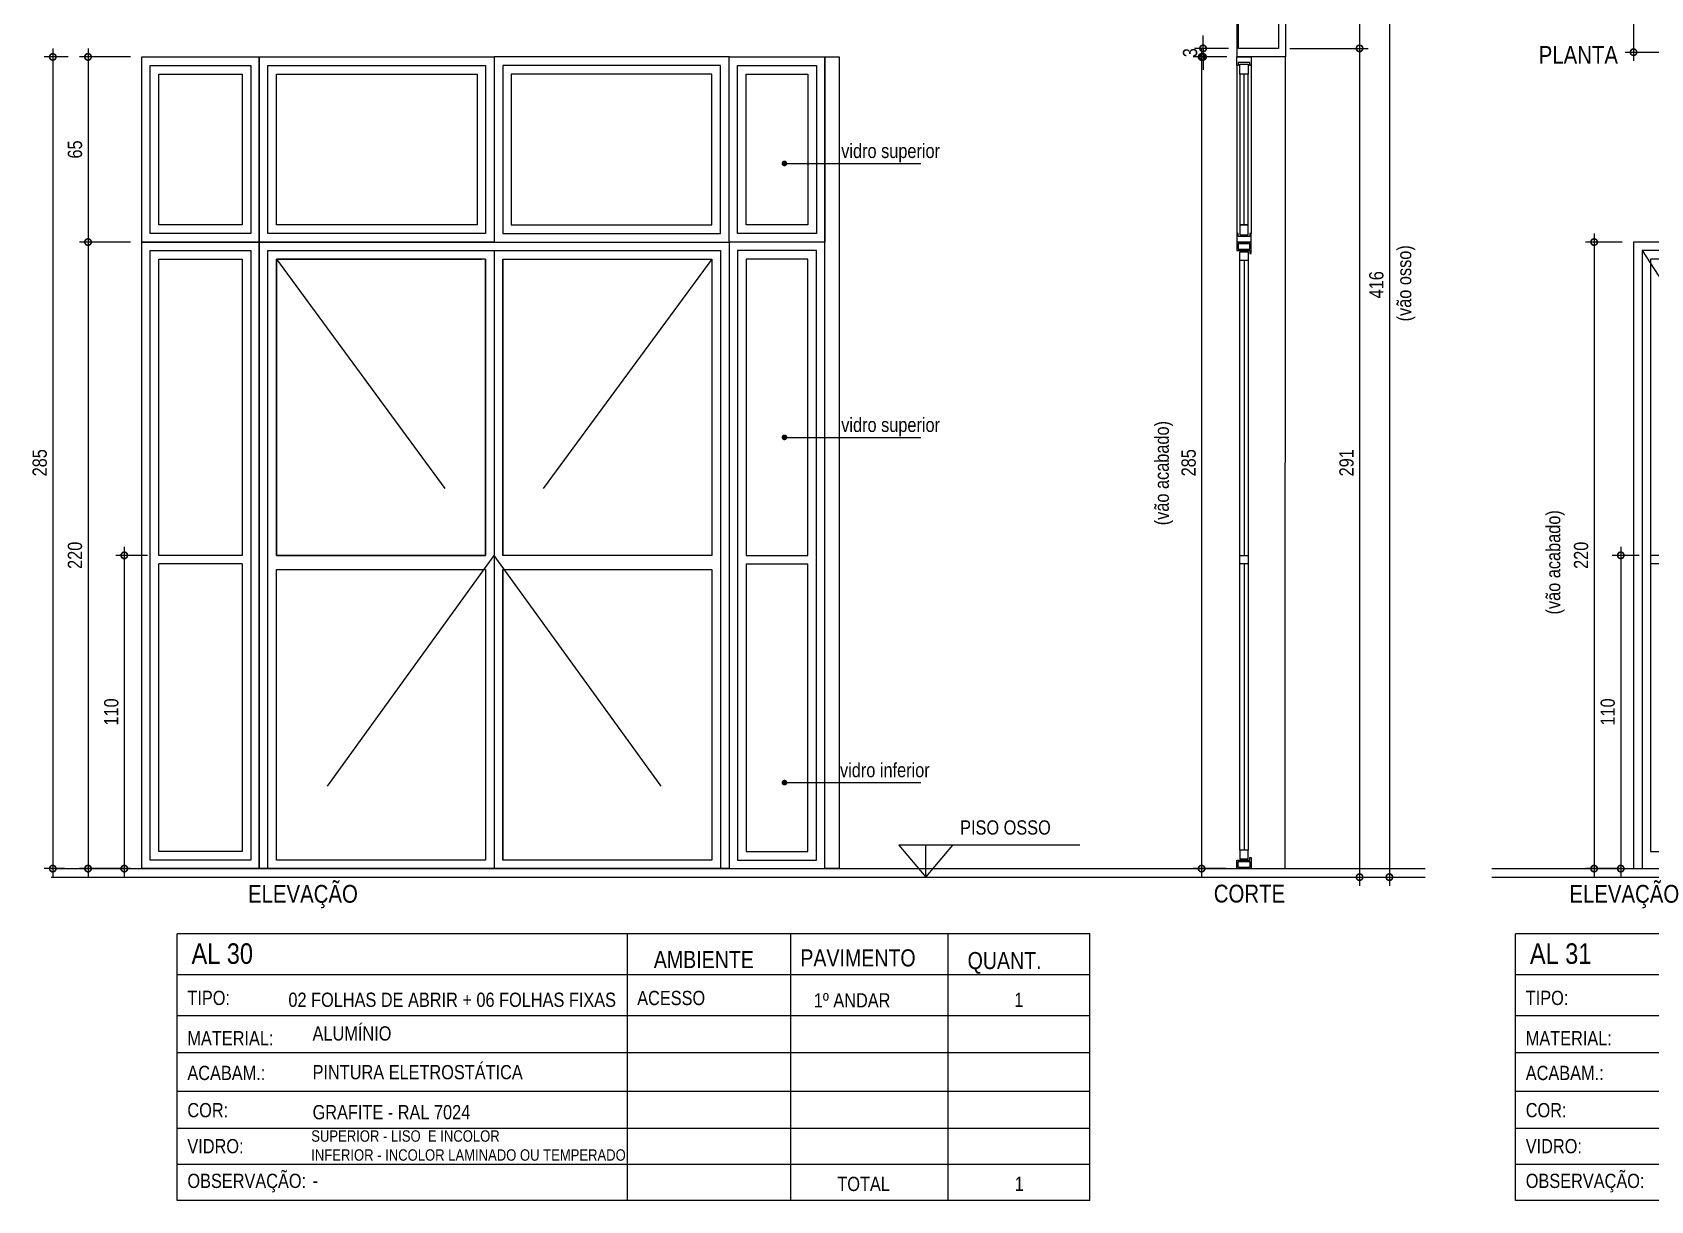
# Model space of a CAD drawing. Header units: metres. Extents: x -0.2 to 51.6, y -20.8 to 5.5.
# Drawn here: x 26.99 to 32.67, y -13.7 to -9.6 of the extents above; entities that cross this region are included whole.
import ezdxf

# ---------------------------------------------------------------- set-up
doc = ezdxf.new("R2010")
doc.units = ezdxf.units.M
doc.linetypes.add('DASHEDX2', pattern=[1.5, 1, -0.5])
for name, color, linetype in [('AR-CAIXILHO', 1, 'Continuous'), ('ARQ-ALV ACAB', 4, 'Continuous'), ('ARQ-ALV OSSO', 5, 'Continuous'), ('ARQ-AUX', 7, 'Continuous'), ('ARQ-AUX1', 1, 'Continuous'), ('ARQ-CAX', 1, 'Continuous'), ('ARQ-CAX @ 1', 1, 'Continuous'), ('ARQ-DIM', 2, 'Continuous'), ('ARQ-ENCH', 1, 'Continuous'), ('ARQ-PRJ', 7, 'DASHEDX2'), ('ARQ-SIM', 1, 'Continuous'), ('ARQ-TXT', 2, 'Continuous'), ('ARQ-TXT01', 2, 'Continuous'), ('ES-CORTE', 2, 'Continuous')]:
    doc.layers.add(name, color=color, linetype=linetype)
doc.styles.add('Adesa', font='ARIALN.TTF')
doc.styles.add('ROMANS', font='romans', dxfattribs={"height": 0.2})
doc.dimstyles.new('1-25ARQ', dxfattribs={"dimscale": 0.25, "dimtxt": 0.2, "dimasz": 0.08, "dimexe": 0.16, "dimexo": 0.1, "dimgap": 0.1, "dimtad": 1, "dimzin": 4, "dimdsep": 46, "dimtxsty": 'ROMANS', "dimblk": 'DOT', "dimcen": 0.1, "dimclrd": 1, "dimclre": 1, "dimclrt": 3, "dimadec": 0, "dimazin": 0, "dimtfac": 1, "dimtix": 1, "dimtmove": 2, "dimatfit": 3, "dimldrblk": 'DOT', "dimfxl": 1, "dimtolj": 1, "dimtzin": 4, "dimlwd": -1, "dimlwe": -1, "dimarcsym": 0})
doc.dimstyles.new('ADESA 1-0025', dxfattribs={"dimtxt": 0.05, "dimasz": 0.045, "dimexe": 0.03, "dimexo": 0.04, "dimgap": 0.02, "dimtad": 1, "dimtoh": 1, "dimdec": 0, "dimlfac": 100, "dimzin": 4, "dimtxsty": 'Adesa', "dimblk": 'DOTSMALL', "dimcen": 1, "dimdle": 0.03, "dimclrd": 1, "dimclre": 1, "dimclrt": 256, "dimazin": 1, "dimtm": 1e-09, "dimtfac": 1, "dimtdec": 0, "dimtix": 1, "dimtmove": 2, "dimatfit": 0, "dimldrblk": 'DOTSMALL', "dimfxl": 0.8, "dimtvp": 2, "dimtolj": 1, "dimtzin": 0, "dimarcsym": 0})

# ---------------------------------------------------------------- blocks, each defined once
blk = doc.blocks.new('_DotSmall')
at = {"color": 0, "linetype": 'ByBlock', "const_width": 0.5}
blk.add_lwpolyline([(-0.0625, 0, 1), (0.0625, 0, 1)], format="xyb", close=True, dxfattribs=at)
blk = doc.blocks.new('*D468')
at = {"layer": 'ARQ-DIM', "color": 1, "lineweight": -2, "transparency": 16777216}
for p, q in [((31.4037, -9.6536), (31.6788, -9.6536)), ((31.6488, -9.6236), (31.6488, -12.5936)), ((31.5309, -12.5636), (31.6788, -12.5636))]:
    blk.add_line(p, q, dxfattribs=at)
at = {"layer": 'Defpoints', "color": 0, "transparency": 16777216}
for p in [(31.3637, -9.6536), (31.4909, -12.5636), (31.6488, -12.5636)]:
    blk.add_point(p, dxfattribs=at)
at = {"layer": 'ARQ-DIM', "color": 1, "lineweight": -2, "transparency": 16777216, "xscale": 0.045, "yscale": 0.045, "zscale": 0.045}
for p, rotation in [((31.6488, -9.6536), 90), ((31.6488, -12.5636), 270)]:
    blk.add_blockref('_DotSmall', p, dxfattribs=dict(at, rotation=rotation))
at = {"layer": 'ARQ-DIM', "transparency": 16777216, "insert": (31.6032, -11.1086), "char_height": 0.05, "attachment_point": 5, "rotation": 90, "style": 'Adesa'}
blk.add_mtext('\\A1;291', dxfattribs=at)
blk = doc.blocks.new('*D469')
at = {"layer": 'ARQ-DIM', "color": 1, "lineweight": -2, "transparency": 16777216}
for p, q in [((31.6809, -8.4036), (31.7836, -8.4036)), ((31.7536, -8.3736), (31.7536, -12.5936)), ((31.6448, -12.5636), (31.7836, -12.5636))]:
    blk.add_line(p, q, dxfattribs=at)
at = {"layer": 'Defpoints', "color": 0, "transparency": 16777216}
for p in [(31.6409, -8.4036), (31.6048, -12.5636), (31.7536, -12.5636)]:
    blk.add_point(p, dxfattribs=at)
at = {"layer": 'ARQ-DIM', "color": 1, "lineweight": -2, "transparency": 16777216, "xscale": 0.045, "yscale": 0.045, "zscale": 0.045}
for p, rotation in [((31.7536, -8.4036), 90), ((31.7536, -12.5636), 270)]:
    blk.add_blockref('_DotSmall', p, dxfattribs=dict(at, rotation=rotation))
at = {"layer": 'ARQ-DIM', "transparency": 16777216, "insert": (31.708, -10.4836), "char_height": 0.05, "attachment_point": 5, "rotation": 90, "style": 'Adesa'}
blk.add_mtext('\\A1;416', dxfattribs=at)
blk = doc.blocks.new('*D470')
at = {"layer": 'ARQ-DIM', "color": 1, "lineweight": -2, "transparency": 16777216}
for p, q in [((31.0941, -9.6536), (31.0941, -12.5636)), ((31.178, -9.6836), (31.0641, -9.6836)), ((31.1774, -12.5336), (31.0641, -12.5336))]:
    blk.add_line(p, q, dxfattribs=at)
at = {"layer": 'Defpoints', "color": 0, "transparency": 16777216}
for p in [(31.218, -9.6836), (31.0941, -12.5336), (31.2174, -12.5336)]:
    blk.add_point(p, dxfattribs=at)
at = {"layer": 'ARQ-DIM', "color": 1, "lineweight": -2, "transparency": 16777216, "xscale": 0.045, "yscale": 0.045, "zscale": 0.045}
for p, rotation in [((31.0941, -9.6836), 90), ((31.0941, -12.5336), 270)]:
    blk.add_blockref('_DotSmall', p, dxfattribs=dict(at, rotation=rotation))
at = {"layer": 'ARQ-DIM', "transparency": 16777216, "insert": (31.0486, -11.1086), "char_height": 0.05, "attachment_point": 5, "rotation": 90, "style": 'Adesa'}
blk.add_mtext('\\A1;285', dxfattribs=at)
blk = doc.blocks.new('*D471')
at = {"layer": 'ARQ-DIM', "color": 1, "lineweight": -2, "transparency": 16777216}
for p, q in [((31.188, -9.6536), (31.0691, -9.6536)), ((31.0991, -9.6536), (31.0991, -9.6086)), ((31.0991, -9.6536), (31.0991, -9.6837)), ((31.183, -9.6837), (31.0691, -9.6837)), ((31.0991, -9.6837), (31.0991, -9.7287))]:
    blk.add_line(p, q, dxfattribs=at)
at = {"layer": 'Defpoints', "color": 0, "transparency": 16777216}
for p in [(31.228, -9.6536), (31.0991, -9.6837), (31.223, -9.6837)]:
    blk.add_point(p, dxfattribs=at)
at = {"layer": 'ARQ-DIM', "color": 1, "lineweight": -2, "transparency": 16777216, "xscale": 0.045, "yscale": 0.045, "zscale": 0.045}
for p, rotation in [((31.0991, -9.6536), 270), ((31.0991, -9.6837), 90)]:
    blk.add_blockref('_DotSmall', p, dxfattribs=dict(at, rotation=rotation))
at = {"layer": 'ARQ-DIM', "transparency": 16777216, "insert": (31.0536, -9.6687), "char_height": 0.05, "attachment_point": 5, "rotation": 90, "style": 'Adesa'}
blk.add_mtext('\\A1;3', dxfattribs=at)
blk = doc.blocks.new('*D474')
at = {"layer": 'ARQ-DIM', "color": 1, "lineweight": -2, "transparency": 16777216}
for p, q in [((31.6488, -8.9736), (31.6488, -9.6836)), ((31.403, -9.0036), (31.6788, -9.0036)), ((31.4037, -9.6536), (31.6788, -9.6536))]:
    blk.add_line(p, q, dxfattribs=at)
at = {"layer": 'Defpoints', "color": 0, "transparency": 16777216}
for p in [(31.363, -9.0036), (31.3637, -9.6536), (31.6488, -9.6536)]:
    blk.add_point(p, dxfattribs=at)
at = {"layer": 'ARQ-DIM', "color": 1, "lineweight": -2, "transparency": 16777216, "xscale": 0.045, "yscale": 0.045, "zscale": 0.045}
for p, rotation in [((31.6488, -9.0036), 90), ((31.6488, -9.6536), 270)]:
    blk.add_blockref('_DotSmall', p, dxfattribs=dict(at, rotation=rotation))
at = {"layer": 'ARQ-DIM', "transparency": 16777216, "insert": (31.6032, -9.3286), "char_height": 0.05, "attachment_point": 5, "rotation": 90, "style": 'Adesa'}
blk.add_mtext('\\A1;65', dxfattribs=at)
blk = doc.blocks.new('*U445')
blk.add_line((0.795, 1.1), (0.06, 1.1, 0))
at = {"flags": 128}
for points in [[(0, 2.2), (1.65, 2.2), (1.65, 0), (0, 0), (0, 2.2)], [(0.825, 2.17), (0.825, 0)], [(0.06, 1.1), (0.06, 2.14), (0.7816, 2.14)], [(0.795, 2.14), (0.795, 1.1)], [(0.855, 2.14), (1.59, 2.14), (1.59, 1.1)], [(0.855, 2.14), (0.855, 1.1)], [(0.795, 0.03), (0.06, 0.03), (0.06, 1.05)], [(0.795, 1.05), (0.795, 0.03)], [(1.59, 1.05), (1.59, 0.03), (0.855, 0.03)], [(0.855, 1.05), (0.855, 0.03)]]:
    blk.add_lwpolyline(points, dxfattribs=at)
blk.add_lwpolyline([(0.03, 2.17), (1.62, 2.17), (1.62, 0), (0.03, 0)], close=True, dxfattribs=at)
at = {"lineweight": -2}
for points in [[(0.06, 1.1), (0.795, 1.1), (0.795, 2.14), (0.06, 2.14)], [(0.855, 2.14), (1.59, 2.14), (1.59, 1.1), (0.855, 1.1)], [(0.795, 0.03), (0.06, 0.03), (0.06, 1.05), (0.795, 1.05)], [(0.855, 1.05), (1.59, 1.05), (1.59, 0.03), (0.855, 0.03)]]:
    blk.add_lwpolyline(points, close=True, dxfattribs=at)
at = {"layer": 'ARQ-PRJ'}
for points in [[(0.06, 2.14), (0.8244, 1.1), (0.03, 0)], [(1.59, 2.14), (0.8244, 1.1), (1.62, 0)]]:
    blk.add_lwpolyline(points, dxfattribs=at)
blk = doc.blocks.new('*D472')
at = {"layer": 'ARQ-DIM', "color": 1, "lineweight": -2, "transparency": 16777216}
for p, q in [((27.3097, -11.4037), (27.3097, -12.5636)), ((27.3911, -11.4337), (27.2797, -11.4337)), ((27.3311, -12.5336), (27.2797, -12.5336))]:
    blk.add_line(p, q, dxfattribs=at)
at = {"layer": 'Defpoints', "color": 0, "transparency": 16777216}
for p in [(27.4311, -11.4337), (27.3097, -12.5336), (27.3711, -12.5336)]:
    blk.add_point(p, dxfattribs=at)
at = {"layer": 'ARQ-DIM', "color": 1, "lineweight": -2, "transparency": 16777216, "xscale": 0.045, "yscale": 0.045, "zscale": 0.045}
for p, rotation in [((27.3097, -11.4337), 90), ((27.3097, -12.5336), 270)]:
    blk.add_blockref('_DotSmall', p, dxfattribs=dict(at, rotation=rotation))
at = {"layer": 'ARQ-DIM', "transparency": 16777216, "insert": (27.2642, -11.9837), "char_height": 0.05, "attachment_point": 5, "rotation": 90, "style": 'Adesa'}
blk.add_mtext('\\A1;110', dxfattribs=at)
blk = doc.blocks.new('*D473')
at = {"layer": 'ARQ-DIM', "color": 1, "lineweight": -2, "transparency": 16777216}
for p, q in [((27.3311, -10.3336), (27.1522, -10.3336)), ((27.1822, -10.3036), (27.1822, -12.5636)), ((27.3311, -12.5336), (27.1522, -12.5336))]:
    blk.add_line(p, q, dxfattribs=at)
at = {"layer": 'Defpoints', "color": 0, "transparency": 16777216}
for p in [(27.3711, -10.3336), (27.1822, -12.5336), (27.3711, -12.5336)]:
    blk.add_point(p, dxfattribs=at)
at = {"layer": 'ARQ-DIM', "color": 1, "lineweight": -2, "transparency": 16777216, "xscale": 0.045, "yscale": 0.045, "zscale": 0.045}
for p, rotation in [((27.1822, -10.3336), 90), ((27.1822, -12.5336), 270)]:
    blk.add_blockref('_DotSmall', p, dxfattribs=dict(at, rotation=rotation))
at = {"layer": 'ARQ-DIM', "transparency": 16777216, "insert": (27.1366, -11.4336), "char_height": 0.05, "attachment_point": 5, "rotation": 90, "style": 'Adesa'}
blk.add_mtext('\\A1;220', dxfattribs=at)
blk = doc.blocks.new('*U444')
at = {"color": 7, "linetype": 'ByBlock', "ltscale": 0.5}
for p, q in [((-0.01, 2.1654), (-0.01, 0.0646)), ((-0.04, 0.0646), (-0.04, 1.07))]:
    blk.add_line(p, q, dxfattribs=at)
blk.add_lwpolyline([(-0.04, 1.1), (-0.04, 2.1354)], dxfattribs=at)
at = {"layer": 'AR-CAIXILHO'}
for p, q in [((-0.05, 2.1704, 0), (-0.005, 2.1704, 0)), ((-0.05, 2.1704, 0), (-0.005, 2.1704, 0)), ((-0.045, 2.195), (-0.005, 2.195)), ((-0.045, 2.195), (-0.045, 2.1754, 0)), ((-0.045, 2.1754, 0), (-0.005, 2.1754, 0)), ((-0.045, 2.1704, 0), (-0.005, 2.1704, 0)), ((-0.005, 2.1754, 0), (-0.005, 2.195)), ((-0.05, 0.0296, 0), (-0.005, 0.0296, 0)), ((-0.05, 0.0296, 0), (-0.005, 0.0296, 0)), ((-0.045, 0.0296, 0), (-0.005, 0.0296, 0)), ((-0.045, 0.005), (-0.045, 0.0246, 0)), ((-0.045, 0.0246, 0), (-0.005, 0.0246, 0)), ((-0.045, 0.005), (-0.005, 0.005)), ((-0.005, 0.0246, 0), (-0.005, 0.005))]:
    blk.add_line(p, q, dxfattribs=at)
for points in [[(0, 2.1604), (0, 2.2), (0, 2.2), (0, 2.2), (-0.05, 2.2), (-0.05, 2.2), (-0.05, 2.2), (-0.05, 2.1704), (-0.05, 2.1704), (-0.005, 2.1704), (-0.005, 2.1604), (0, 2.1604), (0, 2.1604), (0, 2.1604)], [(0, 0.0396), (0, 0), (0, 0), (0, 0), (-0.05, 0), (-0.05, 0), (-0.05, 0), (-0.05, 0.0296), (-0.05, 0.0296), (-0.005, 0.0296), (-0.005, 0.0396), (0, 0.0396), (0, 0.0396), (0, 0.0396)]]:
    blk.add_lwpolyline(points, dxfattribs=at)
at = {"layer": 'AR-CAIXILHO', "color": 1}
for points in [[(-0.04, 2.1654), (-0.01, 2.1654), (-0.01, 2.1354), (-0.04, 2.1354)], [(-0.04, 1.1), (-0.01, 1.1), (-0.01, 1.07), (-0.04, 1.07)], [(-0.04, 0.0346), (-0.01, 0.0346), (-0.01, 0.0646), (-0.04, 0.0646)]]:
    blk.add_lwpolyline(points, close=True, dxfattribs=at)
at = {"layer": 'ARQ-AUX'}
for points in [[(-0.025, 2.1354), (-0.025, 1.1)], [(-0.025, 1.07), (-0.025, 0.0646)]]:
    blk.add_lwpolyline(points, dxfattribs=at)
at = {"layer": 'ARQ-CAX'}
for points in [[(-0.04, 2.1654), (-0.01, 2.1654)], [(-0.04, 0.0346), (-0.01, 0.0346)]]:
    blk.add_lwpolyline(points, dxfattribs=at)
blk = doc.blocks.new('*U480')
at = {"layer": 'ARQ-CAX'}
for points in [[(0.4128, 0.045), (0, 0.045), (0, -2.155), (0.4128, -2.155)], [(0.3828, 0.015), (0.03, 0.015), (0.03, -2.125), (0.3828, -2.125)]]:
    blk.add_lwpolyline(points, close=True, dxfattribs=at)
for points in [[(0.3528, -1.055), (0.3528, -0.015), (0.06, -0.015), (0.06, -1.055)], [(0.06, -1.055), (0.3528, -1.055)], [(0.06, -1.085), (0.06, -2.095), (0.3528, -2.095), (0.3528, -1.085)], [(0.06, -1.085), (0.3528, -1.085)]]:
    blk.add_lwpolyline(points, dxfattribs=at)
blk = doc.blocks.new('_Dot')
at = {"color": 0, "linetype": 'ByBlock', "lineweight": -2}
blk.add_line((-0.5, 0), (-1, 0), dxfattribs=at)
at = {"color": 0, "linetype": 'ByBlock', "const_width": 0.5}
blk.add_lwpolyline([(-0.25, 0, 1), (0.25, 0, 1)], format="xyb", close=True, dxfattribs=at)
blk = doc.blocks.new('*U443')
at = {"layer": 'ARQ-CAX'}
for points in [[(0.3371, 0.045), (0, 0.045), (0, -2.155), (0.3371, -2.155)], [(0.3071, 0.015), (0.03, 0.015), (0.03, -2.125), (0.3071, -2.125)]]:
    blk.add_lwpolyline(points, close=True, dxfattribs=at)
for points in [[(0.2771, -1.055), (0.2771, -0.015), (0.06, -0.015), (0.06, -1.055)], [(0.06, -1.055), (0.2771, -1.055)], [(0.06, -1.085), (0.06, -2.095), (0.2771, -2.095), (0.2771, -1.085)], [(0.06, -1.085), (0.2771, -1.085)]]:
    blk.add_lwpolyline(points, dxfattribs=at)
blk = doc.blocks.new('*U461')
at = {"color": 0, "linetype": 'ByBlock', "ltscale": 0.5}
for points in [[(0.02, -0.045), (0.02, -0.045), (0.02, -0.045), (0.02, -0.045), (0.02, -0.045), (0.02, -0.045), (0.02, -0.045), (0.02, -0.045), (0.02, -0.045), (0.03, -0.045), (0.03, -0.05), (0, -0.05), (0, 0), (0.03, 0), (0.03, -0.005), (0.02, -0.005), (0.02, -0.045)], [(0.63, -0.045), (0.63, -0.045), (0.63, -0.045), (0.63, -0.045), (0.63, -0.045), (0.63, -0.045), (0.63, -0.045), (0.63, -0.045), (0.63, -0.045), (0.62, -0.045), (0.62, -0.05), (0.65, -0.05), (0.65, 0), (0.62, 0), (0.62, -0.005), (0.63, -0.005), (0.63, -0.045)], [(0.025, -0.01), (0.06, -0.01), (0.06, -0.04), (0.025, -0.04)], [(0.625, -0.01), (0.59, -0.01), (0.59, -0.04), (0.625, -0.04)]]:
    blk.add_lwpolyline(points, close=True, dxfattribs=at)
at = {"color": 8, "linetype": 'ByBlock', "ltscale": 0.5}
for points in [[(0.62, 0), (0.03, 0)], [(0.62, -0.05), (0.03, -0.05)]]:
    blk.add_lwpolyline(points, dxfattribs=at)
at = {"color": 7, "linetype": 'ByBlock', "ltscale": 0.5}
blk.add_lwpolyline([(0.59, -0.01), (0.59, -0.04), (0.06, -0.04), (0.06, -0.01)], close=True, dxfattribs=at)
blk.add_lwpolyline([(0.06, -0.025), (0.59, -0.025)], dxfattribs=at)
blk = doc.blocks.new('*D477')
at = {"layer": 'ARQ-DIM', "color": 1, "lineweight": -2, "transparency": 16777216}
for p, q in [((27.1822, -9.6536), (27.1822, -10.3636)), ((27.3311, -9.6836), (27.1522, -9.6836)), ((27.3311, -10.3336), (27.1522, -10.3336))]:
    blk.add_line(p, q, dxfattribs=at)
at = {"layer": 'Defpoints', "color": 0, "transparency": 16777216}
for p in [(27.3711, -9.6836), (27.1822, -10.3336), (27.3711, -10.3336)]:
    blk.add_point(p, dxfattribs=at)
at = {"layer": 'ARQ-DIM', "color": 1, "lineweight": -2, "transparency": 16777216, "xscale": 0.045, "yscale": 0.045, "zscale": 0.045}
for p, rotation in [((27.1822, -9.6836), 90), ((27.1822, -10.3336), 270)]:
    blk.add_blockref('_DotSmall', p, dxfattribs=dict(at, rotation=rotation))
at = {"layer": 'ARQ-DIM', "transparency": 16777216, "insert": (27.1366, -10.0086), "char_height": 0.05, "attachment_point": 5, "rotation": 90, "style": 'Adesa'}
blk.add_mtext('\\A1;65', dxfattribs=at)
blk = doc.blocks.new('*D478')
at = {"layer": 'ARQ-DIM', "color": 1, "lineweight": -2, "transparency": 16777216}
for p, q in [((27.0584, -9.6536), (27.0584, -12.5636)), ((27.1122, -9.6836), (27.0284, -9.6836)), ((27.0999, -12.5336), (27.0284, -12.5336))]:
    blk.add_line(p, q, dxfattribs=at)
at = {"layer": 'Defpoints', "color": 0, "transparency": 16777216}
for p in [(27.1522, -9.6836), (27.0584, -12.5336), (27.1399, -12.5336)]:
    blk.add_point(p, dxfattribs=at)
at = {"layer": 'ARQ-DIM', "color": 1, "lineweight": -2, "transparency": 16777216, "xscale": 0.045, "yscale": 0.045, "zscale": 0.045}
for p, rotation in [((27.0584, -9.6836), 90), ((27.0584, -12.5336), 270)]:
    blk.add_blockref('_DotSmall', p, dxfattribs=dict(at, rotation=rotation))
at = {"layer": 'ARQ-DIM', "transparency": 16777216, "insert": (27.0128, -11.1086), "char_height": 0.05, "attachment_point": 5, "rotation": 90, "style": 'Adesa'}
blk.add_mtext('\\A1;285', dxfattribs=at)
blk = doc.blocks.new('*D486')
at = {"layer": 'ARQ-DIM', "color": 1, "lineweight": -2, "transparency": 16777216}
for p, q in [((32.6113, -9.5595), (32.6113, -9.697)), ((33.3813, -9.5595), (33.3813, -9.697)), ((32.5813, -9.667), (33.4113, -9.667))]:
    blk.add_line(p, q, dxfattribs=at)
at = {"layer": 'Defpoints', "color": 0, "transparency": 16777216}
for p in [(32.6113, -9.5195), (33.3813, -9.5195), (33.3813, -9.667)]:
    blk.add_point(p, dxfattribs=at)
at = {"layer": 'ARQ-DIM', "color": 1, "lineweight": -2, "transparency": 16777216, "xscale": 0.045, "yscale": 0.045, "zscale": 0.045, "rotation": 180}
blk.add_blockref('_DotSmall', (32.6113, -9.667), dxfattribs=at)
at = {"layer": 'ARQ-DIM', "color": 1, "lineweight": -2, "transparency": 16777216, "xscale": 0.045, "yscale": 0.045, "zscale": 0.045}
blk.add_blockref('_DotSmall', (33.3813, -9.667), dxfattribs=at)
at = {"layer": 'ARQ-DIM', "transparency": 16777216, "insert": (32.9963, -9.622), "char_height": 0.05, "attachment_point": 5, "style": 'Adesa'}
blk.add_mtext('\\A1;77', dxfattribs=at)
blk = doc.blocks.new('*D489')
at = {"layer": 'ARQ-DIM', "color": 1, "lineweight": -2, "transparency": 16777216}
for p, q in [((32.5713, -10.3336), (32.4428, -10.3336)), ((32.4728, -10.3036), (32.4728, -12.5636)), ((32.5713, -12.5336), (32.4428, -12.5336))]:
    blk.add_line(p, q, dxfattribs=at)
at = {"layer": 'Defpoints', "color": 0, "transparency": 16777216}
for p in [(32.6113, -10.3336), (32.4728, -12.5336), (32.6113, -12.5336)]:
    blk.add_point(p, dxfattribs=at)
at = {"layer": 'ARQ-DIM', "color": 1, "lineweight": -2, "transparency": 16777216, "xscale": 0.045, "yscale": 0.045, "zscale": 0.045}
for p, rotation in [((32.4728, -10.3336), 90), ((32.4728, -12.5336), 270)]:
    blk.add_blockref('_DotSmall', p, dxfattribs=dict(at, rotation=rotation))
at = {"layer": 'ARQ-DIM', "transparency": 16777216, "insert": (32.4272, -11.4336), "char_height": 0.05, "attachment_point": 5, "rotation": 90, "style": 'Adesa'}
blk.add_mtext('\\A1;220', dxfattribs=at)
blk = doc.blocks.new('*D490')
at = {"layer": 'ARQ-DIM', "color": 1, "lineweight": -2, "transparency": 16777216}
for p, q in [((32.5664, -11.4036), (32.5664, -12.5636)), ((32.6313, -11.4336), (32.5364, -11.4336)), ((32.5713, -12.5336), (32.5364, -12.5336))]:
    blk.add_line(p, q, dxfattribs=at)
at = {"layer": 'Defpoints', "color": 0, "transparency": 16777216}
for p in [(32.6713, -11.4336), (32.5664, -12.5336), (32.6113, -12.5336)]:
    blk.add_point(p, dxfattribs=at)
at = {"layer": 'ARQ-DIM', "color": 1, "lineweight": -2, "transparency": 16777216, "xscale": 0.045, "yscale": 0.045, "zscale": 0.045}
for p, rotation in [((32.5664, -11.4336), 90), ((32.5664, -12.5336), 270)]:
    blk.add_blockref('_DotSmall', p, dxfattribs=dict(at, rotation=rotation))
at = {"layer": 'ARQ-DIM', "transparency": 16777216, "insert": (32.5209, -11.9836), "char_height": 0.05, "attachment_point": 5, "rotation": 90, "style": 'Adesa'}
blk.add_mtext('\\A1;110', dxfattribs=at)
blk = doc.blocks.new('*U271')
at = {"layer": 'ARQ-CAX'}
for p, q in [((-0.71, 1.1), (-0.06, 1.1)), ((-0.71, 1.07), (-0.06, 1.07))]:
    blk.add_line(p, q, dxfattribs=at)
for points in [[(-0.77, 2.2), (0, 2.2), (0, 0), (-0.77, 0)], [(-0.74, 2.17), (-0.03, 2.17), (-0.03, 0), (-0.74, 0)], [(-0.71, 2.14), (-0.06, 2.14), (-0.06, 0.06), (-0.71, 0.06)]]:
    blk.add_lwpolyline(points, close=True, dxfattribs=at)
at = {"layer": 'ARQ-PRJ'}
blk.add_lwpolyline([(-0.03, 2.17), (-0.74, 1.0725), (-0.03, 0)], dxfattribs=at)
blk = doc.blocks.new('ALUMINIO')
at = {"layer": 'ARQ-ALV ACAB', "ltscale": 0.05}
for p, q in [((27.0526, -12.5336), (31.8791, -12.5336)), ((32.1135, -12.5336), (35.3626, -12.5336))]:
    blk.add_line(p, q, dxfattribs=at)
at = {"layer": 'ARQ-ALV ACAB'}
blk.add_lwpolyline([(31.388, -8.4036), (31.3887, -9.6836), (31.2187, -9.6836), (31.218, -8.5236)], dxfattribs=at)
at = {"layer": 'ARQ-ALV OSSO'}
blk.add_lwpolyline([(31.363, -9.0036), (31.3637, -9.6536), (31.2237, -9.6536), (31.223, -9.0036)], dxfattribs=at)
at = {"layer": 'ARQ-AUX'}
blk.add_lwpolyline([(31.388, -12.5336), (31.3887, -9.6836)], dxfattribs=at)
at = {"layer": 'ARQ-AUX1'}
blk.add_lwpolyline([(29.771, -9.6836), (29.821, -9.6836), (29.821, -12.5336), (29.771, -12.5336)], close=True, dxfattribs=at)
at = {"layer": 'ARQ-CAX'}
for points in [[(27.3711, -9.6836), (27.7839, -9.6836), (27.7839, -10.3336), (27.3711, -10.3336)], [(27.4011, -9.7136), (27.7539, -9.7136), (27.7539, -10.3036), (27.4011, -10.3036)], [(27.7839, -9.6836), (28.6089, -9.6836), (28.6089, -10.3336), (27.7839, -10.3336)], [(27.8139, -9.7136), (28.5789, -9.7136), (28.5789, -10.3036), (27.8139, -10.3036)], [(29.4339, -9.6836), (28.6089, -9.6836), (28.6089, -10.3336), (29.4339, -10.3336)], [(29.4039, -9.7136), (28.6389, -9.7136), (28.6389, -10.3036), (29.4039, -10.3036)], [(29.4339, -9.6836), (29.771, -9.6836), (29.771, -10.3336), (29.4339, -10.3336)], [(29.4639, -9.7136), (29.741, -9.7136), (29.741, -10.3036), (29.4639, -10.3036)], [(27.4311, -9.7436), (27.7239, -9.7436), (27.7239, -10.2736), (27.4311, -10.2736)], [(27.8439, -9.7436), (28.5489, -9.7436), (28.5489, -10.2736), (27.8439, -10.2736)], [(29.3739, -9.7436), (28.6689, -9.7436), (28.6689, -10.2736), (29.3739, -10.2736)], [(29.4939, -9.7436), (29.711, -9.7436), (29.711, -10.2736), (29.4939, -10.2736)]]:
    blk.add_lwpolyline(points, close=True, dxfattribs=at)
at = {"layer": 'ARQ-DIM'}
blk.add_lwpolyline([(30.6663, -12.4511), (30.0301, -12.4511), (30.125, -12.5636), (30.22, -12.4511), (30.0301, -12.4511), (30.125, -12.5636), (30.125, -12.4511)], dxfattribs=at)
at = {"layer": 'ARQ-ENCH', "ltscale": 0.01}
for p, q in [((30.7015, -12.7625), (27.4954, -12.7625)), ((27.4954, -13.6994), (27.4954, -12.7625)), ((29.0768, -13.6994), (29.0768, -12.7625)), ((29.0768, -13.6994), (29.0768, -12.7625)), ((29.6499, -12.7625), (29.6499, -13.6994)), ((30.2022, -12.7625), (30.2022, -13.6994)), ((30.7015, -13.6994), (30.7015, -12.7625)), ((35.4029, -12.7625), (32.1968, -12.7625)), ((32.1968, -13.6994), (32.1968, -12.7625)), ((30.7015, -12.9063), (27.4954, -12.9063)), ((35.4029, -12.9063), (32.1968, -12.9063)), ((30.7015, -13.0502), (27.4954, -13.0502)), ((35.4029, -13.0502), (32.1968, -13.0502)), ((30.7015, -13.1809), (27.4954, -13.1809)), ((35.4029, -13.1809), (32.1968, -13.1809)), ((30.7015, -13.316), (27.4954, -13.316)), ((35.4029, -13.316), (32.1968, -13.316)), ((30.7015, -13.4467), (27.4954, -13.4467)), ((35.4029, -13.4467), (32.1968, -13.4467)), ((30.7015, -13.573), (27.4954, -13.573)), ((35.4029, -13.573), (32.1968, -13.573)), ((30.7015, -13.6994), (27.4954, -13.6994)), ((35.4029, -13.6994), (32.1968, -13.6994))]:
    blk.add_line(p, q, dxfattribs=at)
at = {"layer": 'ES-CORTE'}
for p, q in [((27.0526, -12.5636), (31.8791, -12.5636)), ((32.1135, -12.5636), (35.3626, -12.5636))]:
    blk.add_line(p, q, dxfattribs=at)
at = {"xscale": -1}
for name, p in [('*U480', (27.7839, -10.3786)), ('*U271', (32.6113, -12.5336))]:
    blk.add_blockref(name, p, dxfattribs=at)
blk.add_blockref('*U443', (29.4339, -10.3786))
at = {"layer": 'ARQ-CAX'}
blk.add_blockref('*U445', (27.7839, -12.5336), dxfattribs=at)
at = {"layer": 'ARQ-CAX @ 1', "xscale": -1, "rotation": 270}
blk.add_blockref('*U461', (31.268, -10.3336), dxfattribs=at)
at = {"layer": 'ARQ-DIM'}
blk.add_blockref('*U444', (31.268, -12.5336), dxfattribs=at)
at = {"layer": 'ARQ-TXT', "attachment_point": 1, "style": 'Adesa'}
for s, insert, char_height, width in [('PLANTA', (32.2781, -9.6452), 0.0625, 0.551174), ('vidro superior', (29.8281, -9.9885), 0.05, 0.551174), ('vidro superior', (29.8281, -10.9504), 0.05, 0.551174), ('vidro inferior', (29.8238, -12.1626), 0.05, 0.551174), ('PISO OSSO', (30.2458, -12.3641), 0.05, 0.88), ('ELEVAÇÃO', (27.7442, -12.5909), 0.0625, 0.551174), ('CORTE', (31.1368, -12.5901), 0.0625, 0.551174), ('ELEVAÇÃO', (32.3859, -12.5909), 0.0625, 0.551174)]:
    blk.add_mtext(s, dxfattribs=dict(at, insert=insert, char_height=char_height, width=width))
at = {"layer": 'ARQ-TXT', "ltscale": 0.01, "char_height": 0.05, "width": 0.88, "attachment_point": 1, "rotation": 90, "style": 'Adesa'}
for s, insert in [('{\\fArial Narrow|b0|i0|c0|p34;(vão osso)}', (31.7803, -10.6122)), ('{\\fArial Narrow|b0|i0|c0|p34;(vão acabado)}', (30.9289, -11.3281)), ('(vão acabado)', (32.3039, -11.6413))]:
    blk.add_mtext(s, dxfattribs=dict(at, insert=insert))
at = {"layer": 'ARQ-TXT', "ltscale": 0.01, "style": 'Adesa'}
for s, insert, char_height, width, attachment_point in [('AL 30', (27.546, -12.796), 0.072, 0.605305, 1), ('AMBIENTE', (29.3454, -12.8228), 0.06, 0.467927, 2), ('PAVIMENTO', (29.6846, -12.8475), 0.06, 0.336611, 4), ('QUANT.', (30.4019, -12.8265), 0.06, 0.39922, 2), ('AL 31', (32.2475, -12.796), 0.072, 0.605305, 1), ('TIPO:', (27.5313, -12.9625), 0.05, 0.166457, 1), ('02 FOLHAS DE ABRIR + 06 FOLHAS FIXAS', (27.8862, -12.9691), 0.05, 1.221162, 1), ('ACESSO', (29.1114, -12.9882), 0.05, 0.467927, 4), ('1º ANDAR', (29.7318, -12.9961), 0.05, 0.55993, 4), ('1', (30.4519, -12.9941), 0.05, 0.49922, 5), ('TIPO:', (32.2327, -12.9625), 0.05, 0.166457, 1), ('ALUMÍNIO', (27.9711, -13.0873), 0.05, 1.067594, 1), ('MATERIAL:', (27.5313, -13.1041), 0.05, 0.336303, 1), ('MATERIAL:', (32.2327, -13.1041), 0.05, 0.336303, 1), ('ACABAM.:', (27.5313, -13.226), 0.05, 0.336303, 1), ('PINTURA ELETROSTÁTICA', (27.9711, -13.2233), 0.05, 1.067594, 1), ('ACABAM.:', (32.2327, -13.226), 0.05, 0.336303, 1), ('COR:', (27.5313, -13.3567), 0.05, 0.336303, 1), ('COR:', (32.2327, -13.3567), 0.05, 0.336303, 1), ('GRAFITE - RAL 7024', (27.9711, -13.3639), 0.05, 1.067594, 1), ('VIDRO:', (27.5313, -13.4831), 0.05, 0.336303, 1), ('VIDRO:', (32.2327, -13.4831), 0.05, 0.336303, 1), ('OBSERVAÇÃO:', (27.5313, -13.605), 0.05, 0.336303, 1), ('-', (27.9711, -13.6043), 0.05, 1.067594, 1), ('TOTAL', (29.9067, -13.6157), 0.05, 0.410919, 2), ('1', (30.4531, -13.6157), 0.05, 0.39922, 2), ('OBSERVAÇÃO:', (32.2327, -13.605), 0.05, 0.336303, 1)]:
    blk.add_mtext(s, dxfattribs=dict(at, insert=insert, char_height=char_height, width=width, attachment_point=attachment_point))
at = {"layer": 'ARQ-TXT01', "ltscale": 0.01, "insert": (27.9664, -13.4525), "char_height": 0.04, "width": 1.551568, "attachment_point": 1, "style": 'Adesa'}
blk.add_mtext('{\\fArial Narrow|b0|i0|c0|p34;SUPERIOR - LISO  E INCOLOR \\PINFERIOR - INCOLOR LAMINADO OU TEMPERADO}', dxfattribs=at)
at = {"layer": 'ARQ-DIM'}
for base, p1, p2, picture, middle in [((31.7536, -12.5636), (31.6409, -8.4036), (31.6048, -12.5636), '*D469', (31.708, -10.4836)), ((31.6488, -9.6536), (31.363, -9.0036), (31.3637, -9.6536), '*D474', (31.6032, -9.3286)), ((27.0584, -12.5336), (27.1522, -9.6836), (27.1399, -12.5336), '*D478', (27.0128, -11.1086)), ((27.1822, -10.3336), (27.3711, -9.6836), (27.3711, -10.3336), '*D477', (27.1366, -10.0086)), ((31.0941, -12.5336), (31.218, -9.6836), (31.2174, -12.5336), '*D470', (31.0486, -11.1086)), ((31.0991, -9.6837), (31.228, -9.6536), (31.223, -9.6837), '*D471', (31.0536, -9.6687)), ((31.6488, -12.5636), (31.3637, -9.6536), (31.4909, -12.5636), '*D468', (31.6032, -11.1086)), ((27.1822, -12.5336), (27.3711, -10.3336), (27.3711, -12.5336), '*D473', (27.1366, -11.4336)), ((32.4728, -12.5336), (32.6113, -10.3336), (32.6113, -12.5336), '*D489', (32.4272, -11.4336)), ((27.3097, -12.5336), (27.4311, -11.4337), (27.3711, -12.5336), '*D472', (27.2642, -11.9837)), ((32.5664, -12.5336), (32.6713, -11.4336), (32.6113, -12.5336), '*D490', (32.5209, -11.9836))]:
    dim = blk.add_linear_dim(base=base, p1=p1, p2=p2, angle=90, dimstyle='ADESA 1-0025', dxfattribs=at)
    dim.commit()
    dim.dimension.update_dxf_attribs({"geometry": picture, "text_midpoint": middle})
dim = blk.add_linear_dim(base=(33.3813, -9.667), p1=(32.6113, -9.5195), p2=(33.3813, -9.5195), dimstyle='ADESA 1-0025', dxfattribs=at)
dim.commit()
dim.dimension.update_dxf_attribs({"geometry": '*D486', "text_midpoint": (32.9963, -9.622)})
at = {"layer": 'ARQ-SIM', "ltscale": 2}
for points in [[(29.6287, -10.0577), (30.1072, -10.0577)], [(29.6287, -11.0195), (30.1072, -11.0195)], [(29.6287, -12.2317), (30.1072, -12.2317)]]:
    blk.add_leader(points, dimstyle='1-25ARQ', override={"dimgap": 0.1, "dimtad": 0}, dxfattribs=at)

msp = doc.modelspace()

# ---------------------------------------------------------------- block references
msp.add_blockref('ALUMINIO', (0, 0))

doc.saveas('drawing.dxf')
